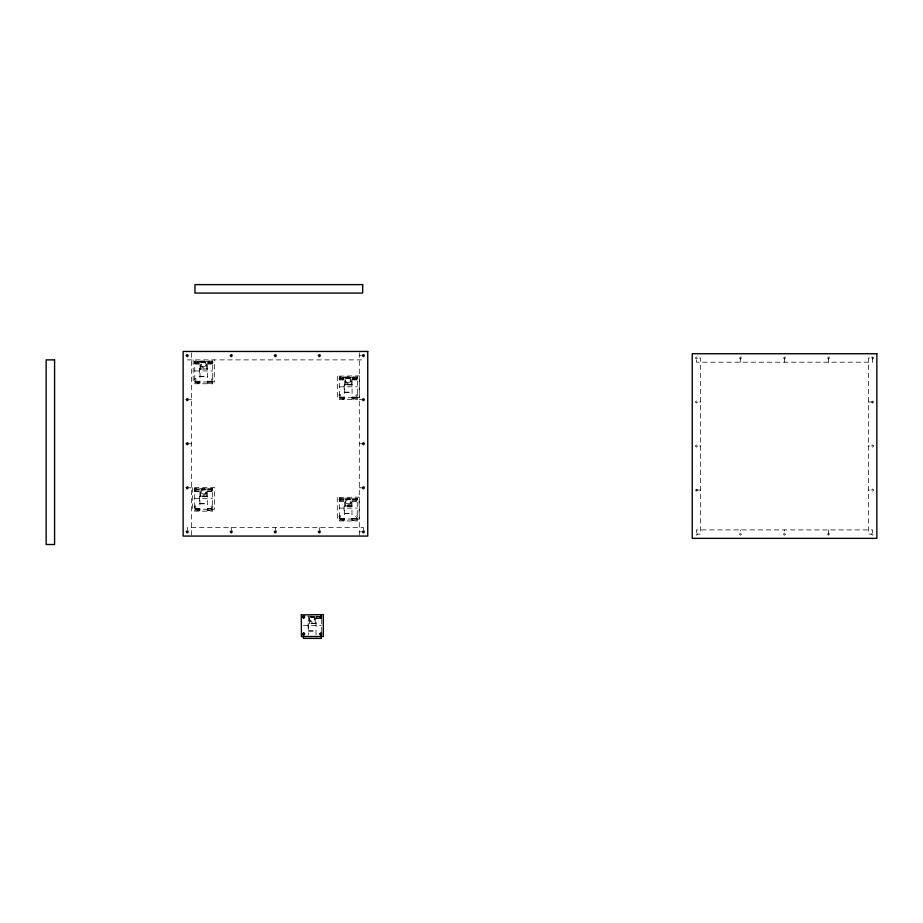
<?xml version="1.0" encoding="UTF-8"?>
<svg xmlns="http://www.w3.org/2000/svg" width="923" height="923" viewBox="0 0 923 923"><rect width="100%" height="100%" fill="white"/><g stroke="black" fill="none" stroke-linecap="round" stroke-linejoin="round"><path stroke-width="0.69" stroke-dasharray="4.62 3.46" d="M697.511 357.962L696.461 359.024L695.4 357.962L696.461 356.913L697.511 357.962L700.672 357.962L700.672 534.14L697.511 534.14L696.461 535.19L695.4 534.14L696.461 533.079L697.511 534.14M697.511 402.013L696.461 403.063L695.4 402.013L696.461 400.951L697.511 402.013L700.672 402.013M697.511 446.051L696.461 447.101L695.4 446.051L696.461 445.001L697.511 446.051L700.672 446.051M871.577 357.962L872.627 356.913L873.689 357.962L872.627 359.024L871.577 357.962L868.416 357.962L868.416 534.14L871.577 534.14L872.627 535.19L873.689 534.14L872.627 533.079L871.577 534.14M871.577 446.051L872.627 445.001L873.689 446.051L872.627 447.101L871.577 446.051L868.416 446.051M871.577 490.09L872.627 489.04L873.689 490.09L872.627 491.151L871.577 490.09L868.416 490.09M194.753 361.597C192.826 365.358 198.987 361.804 194.753 361.597L212.694 361.516C214.667 365.37 208.46 361.839 212.694 361.597M339.422 377.472C337.483 381.234 343.644 377.68 339.422 377.472L357.351 377.392C359.335 381.245 353.117 377.715 357.351 377.472M193.172 359.878L193.172 382.03L214.644 381.88L214.274 359.878M740.5 533.079L739.45 534.14L740.5 535.19L741.55 534.14L740.5 533.079L740.5 529.917M784.538 533.079L783.489 534.14L784.538 535.19L785.6 534.14L784.538 533.079L784.538 529.917M206.544 368.981L207.421 368.981L199.506 368.854L199.506 376.434L207.421 376.434M359.301 355.678L361.412 355.678M187.357 359.889L363.524 359.889M194.753 362.093L200.026 362.093L200.026 383.195L194.753 383.195M212.694 362.093L207.421 362.093L207.421 383.195L212.694 383.195M194.753 362.531L200.026 362.531M200.799 362.531L206.544 362.531M207.421 362.531L212.694 362.531M194.753 363.674L200.026 363.674M207.421 363.674L212.694 363.674M194.753 364.043L200.026 364.043M207.421 364.043L212.694 364.043M199.506 369.015L207.421 369.015M194.753 370.954L212.694 370.954M199.506 376.272L207.421 376.272M339.422 377.969L344.694 377.969L344.694 399.071L339.422 399.071M357.351 377.969L352.078 377.969L352.078 399.071L357.351 399.071M339.422 378.407L344.694 378.407M345.467 378.407L351.202 378.407M352.078 378.407L357.351 378.407M339.422 379.549L344.694 379.549M352.078 379.549L357.351 379.549M339.422 379.918L344.694 379.918M352.078 379.918L357.351 379.918M194.753 381.234L200.026 381.234M207.421 381.234L212.694 381.234M194.753 381.614L200.026 381.614M207.421 381.614L212.694 381.614M194.753 382.757L200.026 382.757M207.421 382.757L212.694 382.757M345.467 384.579L351.202 384.579M352.078 384.718L344.164 384.718L344.164 392.31L352.078 392.31M339.422 386.829L357.351 386.829M344.164 392.148L352.078 392.148M339.422 397.109L344.694 397.109M352.078 397.109L357.351 397.109M339.422 397.478L344.694 397.478M352.078 397.478L357.351 397.478M339.422 398.632L344.694 398.632M352.078 398.632L357.351 398.632M188.407 399.717L191.569 399.717M359.301 399.717L362.474 399.717M868.416 402.013L872.627 402.013M188.407 443.755L191.569 443.755M359.301 443.755L362.474 443.755M188.407 487.806L191.569 487.806M359.301 487.806L362.474 487.806M194.649 488.89L212.59 488.89M194.649 489.467L199.922 489.467L199.922 510.569L194.649 510.569M212.59 489.467L207.306 489.467L207.306 510.569L212.59 510.569M194.649 489.905L199.922 489.905M200.695 489.905L206.44 489.905M207.306 489.905L212.59 489.905M696.461 490.09L700.672 490.09M194.649 491.048L199.922 491.048M207.306 491.048L212.59 491.048M194.649 491.428L199.922 491.428M207.306 491.428L212.59 491.428M200.695 496.089L206.44 496.089M207.306 496.228L199.403 496.228L199.403 503.808L207.306 503.808M194.649 498.328L212.59 498.328M339.329 498.708L357.27 498.708M339.329 499.285L344.602 499.285L344.602 520.376L339.329 520.376M357.27 499.285L351.986 499.285L351.986 520.376L357.27 520.376M339.329 499.712L344.602 499.712M345.375 499.712L351.121 499.712M351.986 499.712L357.27 499.712M339.329 500.866L344.602 500.866M351.986 500.866L357.27 500.866M339.329 501.235L344.602 501.235M351.986 501.235L357.27 501.235M199.403 503.646L207.306 503.646M345.375 505.896L351.121 505.896M351.986 506.035L344.083 506.035L344.083 513.626L351.986 513.626M339.329 508.135L357.27 508.135M194.649 508.608L199.922 508.608M207.306 508.608L212.59 508.608M194.649 508.988L199.922 508.988M207.306 508.988L212.59 508.988M194.649 510.131L199.922 510.131M207.306 510.131L212.59 510.131M344.083 513.465L351.986 513.465M339.329 518.426L344.602 518.426M351.986 518.426L357.27 518.426M339.329 518.795L344.602 518.795M351.986 518.795L357.27 518.795M339.329 519.937L344.602 519.937M351.986 519.937L357.27 519.937M359.301 531.844L361.412 531.844M307.532 616.137L318.562 616.137M318.689 616.702L316.047 616.702L316.047 635.855M312.089 617.072L312.459 617.072A2.642 2.631 0 0 1 314.524 621.064A2.642 2.631 0 0 1 310.024 621.064A2.642 2.631 0 0 1 312.089 617.072L312.089 616.841M309.436 617.141L315.17 617.141M316.047 617.141L321.319 617.141M316.047 618.283L318.689 618.283M316.047 618.664L321.319 618.664M316.047 623.463L308.132 623.463L308.132 631.044L316.047 631.044M303.39 625.563L321.319 625.563M308.132 630.882L316.047 630.882M199.506 368.981L200.799 368.981M872.627 357.962L872.627 362.185L696.461 362.185L696.461 357.962M872.627 533.079L872.627 529.917L696.461 529.917L696.461 533.079M828.589 357.962L828.589 362.185M828.589 529.917L828.589 534.14M784.538 357.962L784.538 362.185M740.5 357.962L740.5 362.185M363.524 529.733L363.524 527.633L187.357 527.633L187.357 529.733M359.301 352.863L359.301 536.067M350.936 379.745L350.936 381.141M350.844 501.051L350.844 502.458M345.675 379.745L345.675 381.141M345.583 501.051L345.583 502.458M321.319 619.264L321.319 632.036M319.485 527.633L319.485 529.733M314.905 618.479L314.905 619.887M309.643 618.479L309.643 619.887M308.663 616.702L308.663 634.782M275.435 527.633L275.435 529.733M231.396 527.633L231.396 529.733M206.544 369.015L206.544 362.231L200.799 362.231L200.799 369.015M206.267 363.87L206.267 365.277M206.164 491.244L206.164 492.651M201.006 363.87L201.006 365.277M200.902 491.244L200.902 492.651M191.569 352.863L191.569 536.067M203.833 362.451A2.642 2.631 0 0 1 205.898 366.454A2.642 2.631 0 0 1 201.387 366.454A2.642 2.631 0 0 1 203.452 362.451M348.49 378.326A2.642 2.631 0 0 1 350.555 382.33A2.642 2.631 0 0 1 346.044 382.33A2.642 2.631 0 0 1 348.109 378.326M312.828 616.091A2.642 2.631 0 0 1 314.455 620.141A2.642 2.631 0 0 1 310.093 620.141A2.642 2.631 0 0 1 311.709 616.091M194.257 379.134C195.607 383.149 197.36 376.249 194.257 379.134M194.153 506.508C195.503 510.523 197.257 503.623 194.153 506.508M338.926 395.009C340.264 399.013 342.018 392.125 338.926 395.009M338.833 516.315C340.183 520.33 341.937 513.43 338.833 516.315M192.561 487.644L192.699 509.254L214.54 509.254L214.436 487.321L192.561 487.644M194.165 489.617C195.457 493.643 197.291 486.767 194.165 489.617M211.148 379.122C212.44 383.149 214.274 376.272 211.148 379.122M211.044 489.617C212.336 493.643 214.171 486.767 211.044 489.617M211.044 506.496C212.336 510.523 214.171 503.646 211.044 506.496M337.322 376.146L337.46 397.744L359.301 397.744L359.301 375.903L337.322 376.146M337.241 497.451L337.38 519.061L359.22 519.061L359.116 497.128L337.241 497.451M338.845 499.424C340.137 503.45 341.971 496.586 338.845 499.424M355.805 394.998C357.097 399.024 358.932 392.148 355.805 394.998M355.724 499.424C357.016 503.45 358.851 496.586 355.724 499.424M355.724 516.303C357.016 520.33 358.851 513.465 355.724 516.303M695.434 489.825C696.727 493.851 698.573 486.975 695.434 489.825M739.485 357.697C740.777 361.724 742.611 354.847 739.485 357.697M783.523 357.697C784.815 361.724 786.661 354.847 783.523 357.697M827.573 357.697C828.854 361.724 830.7 354.847 827.573 357.697M827.573 533.863C828.854 537.89 830.7 531.025 827.573 533.863M871.612 401.736C872.904 405.762 874.739 398.886 871.612 401.736M352.078 384.856L351.202 384.856L351.202 378.107L345.467 378.107L345.467 384.891L344.164 384.856L352.078 384.891M207.306 496.355L206.44 496.355L206.44 489.605L200.695 489.605L200.695 496.389L199.403 496.355L207.306 496.389M351.986 506.162L351.121 506.162L351.121 499.412L345.375 499.412L345.375 506.196L344.083 506.162L351.986 506.196M316.047 623.59L315.17 623.59L315.17 616.841L309.436 616.841L309.436 623.625L308.132 623.59L316.047 623.625M212.694 361.043L194.753 361.043L194.753 383.772L212.694 383.772L212.694 361.043M357.351 376.907L339.422 376.907L339.422 399.636L357.351 399.636L357.351 376.907M212.59 488.417L194.649 488.417L194.649 511.146L212.59 511.146L212.59 488.417M203.729 489.836L203.348 489.836A2.642 2.631 0 0 0 201.283 493.828A2.642 2.631 0 0 0 205.794 493.828A2.642 2.631 0 0 0 203.729 489.836M357.27 498.224L339.329 498.224L339.329 520.953L357.27 520.953L357.27 498.224M348.409 499.643L348.029 499.643A2.642 2.631 0 0 0 345.963 503.646A2.642 2.631 0 0 0 350.475 503.646A2.642 2.631 0 0 0 348.409 499.643M202.16 366.235A2.642 2.631 0 0 0 206.267 364.239A2.642 2.631 0 0 0 202.483 361.689A2.642 2.631 0 0 0 202.16 366.235M202.056 493.609A2.642 2.631 0 0 0 206.164 491.613A2.642 2.631 0 0 0 202.379 489.063A2.642 2.631 0 0 0 202.056 493.609M346.817 382.11A2.642 2.631 0 0 0 350.936 380.114A2.642 2.631 0 0 0 347.152 377.553A2.642 2.631 0 0 0 346.817 382.11M346.736 503.427A2.642 2.631 0 0 0 350.844 501.431A2.642 2.631 0 0 0 347.06 498.87A2.642 2.631 0 0 0 346.736 503.427"/><path stroke-width="1.38" d="M321.319 615.653L321.319 618.456M321.319 632.924L321.319 638.381L303.39 638.381L303.39 632.924M303.39 615.653L303.39 618.456M302.894 633.743C304.244 637.758 305.986 630.859 302.894 633.743M186.331 355.401C187.623 359.428 189.469 352.563 186.331 355.401M186.331 399.44C187.623 403.478 189.469 396.602 186.331 399.44M186.331 443.49C187.623 447.517 189.469 440.64 186.331 443.49M186.331 487.529C187.623 491.555 189.469 484.69 186.331 487.529M186.331 531.579C187.623 535.605 189.469 528.729 186.331 531.579M230.381 355.401C231.673 359.428 233.507 352.563 230.381 355.401M230.381 531.579C231.673 535.605 233.507 528.729 230.381 531.579M274.419 355.401C275.712 359.428 277.558 352.563 274.419 355.401M274.419 531.579C275.712 535.605 277.558 528.729 274.419 531.579M318.458 355.401C319.75 359.428 321.596 352.563 318.458 355.401M301.302 614.88L301.429 636.489L323.281 636.489L323.281 614.637L301.302 614.88M302.894 616.852C304.186 620.879 306.032 614.014 302.894 616.852M318.458 531.579C319.75 535.605 321.596 528.729 318.458 531.579M319.773 616.852C321.066 620.879 322.912 614.014 319.773 616.852M319.773 633.732C321.066 637.758 322.912 630.894 319.773 633.732M362.508 355.401C363.8 359.428 365.635 352.563 362.508 355.401M362.508 399.44C363.8 403.478 365.635 396.602 362.508 399.44M362.508 443.49C363.8 447.517 365.635 440.64 362.508 443.49M362.508 487.529C363.8 491.555 365.635 484.69 362.508 487.529M362.508 531.579C363.8 535.605 365.635 528.729 362.508 531.579M362.681 284.619L194.949 284.619L194.949 293.064L362.681 293.064L362.681 284.619M367.746 351.455L183.135 351.455L183.135 536.067L367.746 536.067L367.746 351.455M876.85 353.74L692.238 353.74L692.238 538.363L876.85 538.363L876.85 353.74M54.584 359.889L46.15 359.889L46.15 544.512L54.584 544.512L54.584 359.889"/></g></svg>
